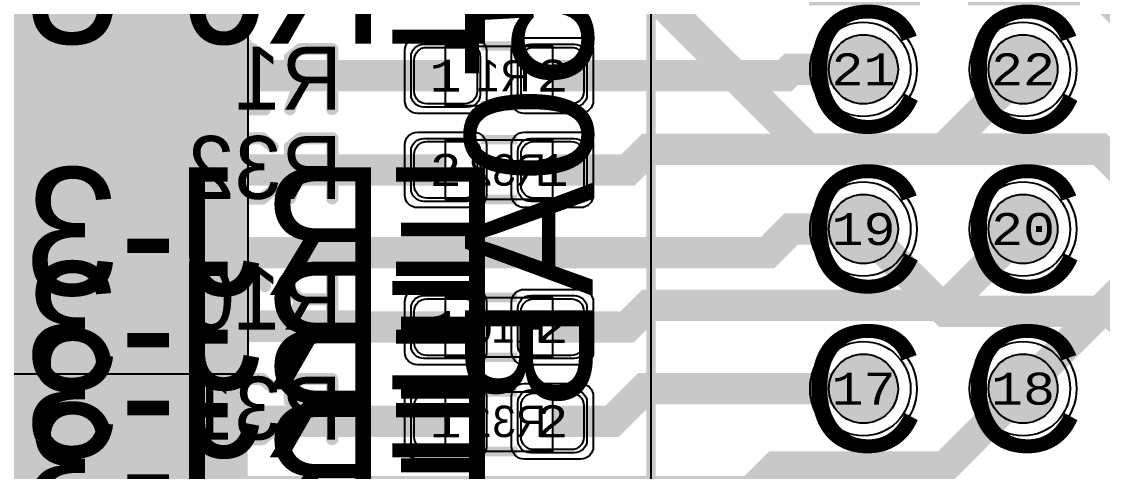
# Model space of a CAD drawing. Extents: x -2 to 260, y -54 to 137.
# Drawn here: x 217.65 to 234.85, y 27.7 to 34.86 of the extents above; entities that cross this region are included whole.
import ezdxf
from ezdxf.enums import TextEntityAlignment as Align

# ---------------------------------------------------------------- set-up
doc = ezdxf.new("R2010")
doc.units = 0
doc.header["$MEASUREMENT"] = 0
for name, color, linetype in [('ASSEMBLY_OUTLINES_BTM', 191, 'CONTINUOUS'), ('ASSEMBLY_PART_NUMBERS_BTM', 191, 'CONTINUOUS'), ('ASSEMBLY_REF_DES_BTM', 191, 'CONTINUOUS'), ('DRILL_DRAWING', 21, 'CONTINUOUS'), ('GENERATED_SILKSCREEN_BTM', 255, 'CONTINUOUS'), ('PART_HOLES_LAYER_BOTTOM', 30, 'CONTINUOUS'), ('PART_HOLES_LAYER_TOP', 30, 'CONTINUOUS'), ('PART_PADS_LAYER_BOTTOM', 230, 'CONTINUOUS'), ('PART_PADS_LAYER_TOP', 150, 'CONTINUOUS'), ('PART_PADS_SMD_BTM', 230, 'CONTINUOUS'), ('PIN_NUMBERS_BTM', 8, 'CONTINUOUS'), ('PIN_NUMBERS_TOP', 8, 'CONTINUOUS'), ('PLACEMENT_OUTLINES_BTM', 222, 'CONTINUOUS'), ('PLANE_DATA_LAYER_TOP', 150, 'CONTINUOUS'), ('PLANE_SHAPES_LAYER_TOP', 150, 'CONTINUOUS'), ('SILKSCREEN_OUTLINES_BTM', 211, 'CONTINUOUS'), ('SILKSCREEN_REF_DES_BTM', 211, 'CONTINUOUS'), ('SOLDERMASK_PADS_BTM', 102, 'CONTINUOUS'), ('SOLDERMASK_PADS_TOP', 102, 'CONTINUOUS'), ('SOLDERPASTE_PADS_BTM', 254, 'CONTINUOUS'), ('TRACES_LAYER_BOTTOM', 230, 'CONTINUOUS'), ('TRACES_LAYER_TOP', 150, 'CONTINUOUS')]:
    doc.layers.add(name, color=color, linetype=linetype)
doc.styles.add('COURIER_NEW', font='COUR.TTF')
doc.styles.add('VERIBEST_GERBER_0', font='txt')

msp = doc.modelspace()

# ---------------------------------------------------------------- hatches: boundary and pattern name
at = {"layer": 'PART_HOLES_LAYER_BOTTOM'}
h = msp.add_hatch(color=256, dxfattribs=at)
edge = h.paths.add_edge_path()
edge.add_arc((231.05, 34.1), 0.55, 0, 360)
h = msp.add_hatch(color=256, dxfattribs=at)
edge = h.paths.add_edge_path()
edge.add_arc((233.59, 34.1), 0.55, 0, 360)
h = msp.add_hatch(color=256, dxfattribs=at)
edge = h.paths.add_edge_path()
edge.add_arc((231.05, 31.56), 0.55, 0, 360)
h = msp.add_hatch(color=256, dxfattribs=at)
edge = h.paths.add_edge_path()
edge.add_arc((233.59, 31.56), 0.55, 0, 360)
h = msp.add_hatch(color=256, dxfattribs=at)
edge = h.paths.add_edge_path()
edge.add_arc((231.05, 29.02), 0.55, 0, 360)
h = msp.add_hatch(color=256, dxfattribs=at)
edge = h.paths.add_edge_path()
edge.add_arc((233.59, 29.02), 0.55, 0, 360)
at = {"layer": 'PART_HOLES_LAYER_TOP'}
h = msp.add_hatch(color=256, dxfattribs=at)
edge = h.paths.add_edge_path()
edge.add_arc((231.05, 34.1), 0.55, 0, 360)
h = msp.add_hatch(color=256, dxfattribs=at)
edge = h.paths.add_edge_path()
edge.add_arc((233.59, 34.1), 0.55, 0, 360)
h = msp.add_hatch(color=256, dxfattribs=at)
edge = h.paths.add_edge_path()
edge.add_arc((231.05, 31.56), 0.55, 0, 360)
h = msp.add_hatch(color=256, dxfattribs=at)
edge = h.paths.add_edge_path()
edge.add_arc((233.59, 31.56), 0.55, 0, 360)
h = msp.add_hatch(color=256, dxfattribs=at)
edge = h.paths.add_edge_path()
edge.add_arc((231.05, 29.02), 0.55, 0, 360)
h = msp.add_hatch(color=256, dxfattribs=at)
edge = h.paths.add_edge_path()
edge.add_arc((233.59, 29.02), 0.55, 0, 360)
at = {"layer": 'PLANE_DATA_LAYER_TOP'}
h = msp.add_hatch(color=256, dxfattribs=at)
h.paths.add_polyline_path([(229.75, 50.218438), (229.749998, 49.03156), (229.749998, 49.031559, -0.198909956), (229.72768, 48.977678), (229.272322, 48.52232, -0.198913366), (229.21844, 48.500002), (222.000004, 48.5, 0.207684346), (221.999998, 48.499998), (221.250002, 47.750002), (221.25, 47.749996), (221.25, 1.0762, -0.414213562), (221.1738, 1), (217.3262, 1, -0.414213562), (217.25, 1.0762), (217.25, 14.249996), (217.249997, 14.250001), (214.000002, 17.499998, 0.207684346), (213.999996, 17.5), (209.250004, 17.5, 0.207684346), (209.249998, 17.499998), (202.522322, 10.77232, -0.198913366), (202.46844, 10.750002), (188.250004, 10.75, 0.207684346), (188.249998, 10.749998), (184.000002, 6.500002), (184, 6.499996), (184, 1.0762, -0.414213562), (183.9238, 1), (124.3262, 1, -0.414213562), (124.25, 1.0762), (124.25, 6.999996), (124.249997, 7.000001), (121.250002, 9.999998, 0.207684346), (121.249996, 10), (95.250004, 10, 0.207684346), (95.249998, 9.999998), (92.500002, 7.250002), (92.5, 7.249996), (92.5, 1.0762, -0.414213562), (92.4238, 1), (71.8262, 1, -0.414213562), (71.75, 1.0762), (71.75, 7.499996), (71.749997, 7.500001), (69.250002, 9.999998, 0.207684346), (69.249996, 10), (63.250004, 10, 0.207684346), (63.249998, 9.999998), (60.750002, 7.500002), (60.75, 7.499996), (60.75, 1.0762, -0.414213562), (60.6738, 1), (40.0762, 1, -0.414213562), (40, 1.0762), (40, 7.749996), (39.999997, 7.750001), (37.750002, 9.999998, 0.207684346), (37.749996, 10), (33.000004, 10, 0.207684346), (32.999998, 9.999998), (30.750002, 7.750002), (30.75, 7.749996), (30.75, 1.0762, -0.414213562), (30.6738, 1), (11.0762, 1, -0.414213562), (11, 1.0762), (11, 7.999996), (10.999997, 8.000001), (8.250002, 10.749998, 0.207684346), (8.249996, 10.75), (1.3262, 10.75, -0.414213562), (1.25, 10.8262), (1.25, 24.9238, -0.414213562), (1.3262, 25), (16.293644, 25), (69.798438, 24.999998), (75.21844, 24.999998, -0.198913366), (75.272322, 24.97768), (76.72768, 23.522322, -0.198909956), (76.749998, 23.468441), (76.749998, 23.46844), (76.75, 13.500004), (76.750003, 13.499999), (79.499998, 10.750002, 0.207684346), (79.500004, 10.75), (160.499996, 10.75, 0.207684346), (160.500002, 10.750002), (165.999998, 16.249998), (166, 16.250004), (166, 19.749996), (165.999997, 19.750001), (161.000002, 24.749998, 0.207684346), (160.999996, 24.75), (130.750004, 24.75, 0.207684346), (130.749998, 24.749998), (129.000002, 23.000002), (129, 22.999996), (128.999998, 21.03156), (128.999998, 21.031559, -0.198909956), (128.97768, 20.977678), (128.272322, 20.27232, -0.198913366), (128.21844, 20.250002), (120.53156, 20.250002, -0.198913366), (120.477678, 20.27232), (119.77232, 20.977678, -0.198909956), (119.750002, 21.031559), (119.750002, 21.03156), (119.75, 22.999996), (119.749997, 23.000001), (118.000002, 24.749998, 0.207684346), (117.999996, 24.75), (104.03156, 24.750002, -0.198913366), (103.977678, 24.77232), (102.02232, 26.727678, -0.198909956), (102.000002, 26.781559), (102.000002, 36.718441, -0.198909956), (102.02232, 36.772322), (105.227678, 39.97768, -0.198913366), (105.28156, 39.999998), (112.674345, 40, -0.410029908), (112.750537, 39.92489, 0.985798357), (123.249463, 39.92489, -0.410029908), (123.325655, 40), (145.749996, 40, 0.207684346), (145.750002, 40.000002), (151.727678, 45.97768, -0.198913366), (151.78156, 45.999998), (184.852185, 45.999999), (207.1738, 46, -0.414213562), (207.25, 45.9238), (207.25, 26.000004), (207.250003, 25.999999), (208.999998, 24.250002, 0.207684346), (209.000004, 24.25), (213.749996, 24.25, 0.207684346), (213.750002, 24.250002), (214.249998, 24.749998), (214.25, 24.750004), (214.25, 26.749996), (214.249997, 26.750001), (210.77232, 30.227678, -0.198909956), (210.750002, 30.281559), (210.750002, 45.968441, -0.198909956), (210.77232, 46.022322), (215.477678, 50.72768, -0.198913366), (215.53156, 50.749998), (229.21844, 50.749998, -0.198913366), (229.272322, 50.72768), (229.727682, 50.27232, -0.198909956), (229.75, 50.218439)], flags=0)
h.paths.add_polyline_path([(27.567765, 10.750006, 0.055267203), (27.706356, 12.000003, 1), (16.293644, 12.000003, 0.055267203), (16.432235, 10.750006), (16.432236, 10.750002, -0.095035575), (16.443819, 10.723735, 0.033178105), (16.661459, 10.000006), (16.66146, 10.000004, 0.216609195), (16.661465, 9.999999, -0.245306694), (16.714475, 9.953482, 0.685149888), (27.285525, 9.953482, -0.245306694), (27.338535, 9.999999, 0.216609195), (27.33854, 10.000004), (27.338541, 10.000006, 0.033178105), (27.556181, 10.723735, -0.095035575), (27.567764, 10.750002)], flags=0)
h.paths.add_polyline_path([(69.798438, 17.75, -1), (76.201562, 17.75, -1)], flags=0)
h.paths.add_polyline_path([(104.957479, 32.444911, 4.820087758), (104.042521, 32.444911, -0.656361766), (104.042521, 32.305089, 0.65636257), (104.042521, 30.194911, -0.656361766), (104.042521, 30.055089, 4.820087758), (104.957479, 30.055089, -0.656361766), (104.957479, 30.194911, 0.65636257), (104.957479, 32.305089, -0.656361766)], flags=0)
h.paths.add_polyline_path([(120.46, 21.81, -1), (123.16, 21.81, -1)], flags=0)
h.paths.add_polyline_path([(125.54, 21.81, -1), (128.24, 21.81, -1)], flags=0)
h.paths.add_polyline_path([(132.5, 30, -1), (141.5, 30, -1)], flags=0)
h.paths.add_polyline_path([(184.852185, 40, -1), (195.147815, 40, -1)], flags=0)
at = {"layer": 'PLANE_SHAPES_LAYER_TOP'}
msp.add_hatch(color=256, dxfattribs=at).paths.add_polyline_path([(221.25, 29.25), (211.75, 29.25), (210.75, 30.25), (210.75, 46), (215.5, 50.75), (221.25, 50.75)], flags=0)

# ---------------------------------------------------------------- linework, layer by layer
at = {"layer": 'ASSEMBLY_OUTLINES_BTM'}
for points in [[(227.67, 3.7), (227.67, 54.7), (236.97, 54.7), (236.97, 3.7)], [(224.4, 33.52), (224.4, 34.47), (226.1, 34.47), (226.1, 33.52)], [(224.4, 32.03), (224.4, 32.98), (226.1, 32.98), (226.1, 32.03)], [(224.4, 29.52), (224.4, 30.47), (226.1, 30.47), (226.1, 29.52)], [(224.4, 28.02), (224.4, 28.97), (226.1, 28.97), (226.1, 28.02)]]:
    msp.add_lwpolyline(points, close=True, dxfattribs=at)
at = {"layer": 'GENERATED_SILKSCREEN_BTM', "const_width": 0.15}
msp.add_lwpolyline([(227.67, 3.7), (227.67, 54.7), (236.97, 54.7), (236.97, 3.7)], close=True, dxfattribs=at)
for points in [[(221.5265, 33.484), (221.5345, 33.482), (221.5395, 33.478), (221.5415, 33.471), (221.5425, 33.463), (221.5415, 33.456), (221.5395, 33.449), (221.5345, 33.444), (221.5265, 33.443), (221.1365, 33.443), (221.1295, 33.444), (221.1235, 33.449), (221.1205, 33.456), (221.1195, 33.463), (221.1205, 33.471), (221.1235, 33.478), (221.1295, 33.482), (221.1365, 33.484), (221.3125, 33.484), (221.3125, 34.423), (221.3135, 34.43), (221.3165, 34.435), (221.3215, 34.438), (221.3285, 34.439), (221.3335, 34.44), (221.3385, 34.44), (221.3425, 34.438), (221.3465, 34.434), (221.5415, 34.16), (221.5435, 34.156), (221.5445, 34.153), (221.5445, 34.146), (221.5415, 34.14), (221.5365, 34.135), (221.5305, 34.131), (221.5235, 34.129), (221.5195, 34.129), (221.5165, 34.13), (221.5115, 34.136), (221.3515, 34.36), (221.3515, 33.484), (221.5265, 33.484)], [(221.9075, 34.063), (221.9045, 34.065), (221.9035, 34.07), (221.9015, 34.075), (221.9005, 34.08), (221.9005, 34.286), (221.9015, 34.291), (221.9035, 34.294), (221.9035, 34.297), (221.9045, 34.298), (221.9065, 34.299), (221.9075, 34.301), (222.0775, 34.439), (222.0825, 34.441), (222.0865, 34.442), (222.0905, 34.443), (222.5945, 34.443), (222.6035, 34.441), (222.6095, 34.436), (222.6145, 34.43), (222.6165, 34.423), (222.6165, 33.463), (222.6145, 33.455), (222.6095, 33.45), (222.6035, 33.447), (222.5965, 33.446), (222.5885, 33.447), (222.5815, 33.45), (222.5765, 33.455), (222.5745, 33.463), (222.5745, 33.923), (222.1045, 33.923), (221.9405, 33.457), (221.9365, 33.45), (221.9295, 33.446), (221.9225, 33.445), (221.9155, 33.447), (221.9095, 33.45), (221.9045, 33.455), (221.9025, 33.462), (221.9035, 33.47), (222.0675, 33.936), (221.9075, 34.063)], [(222.5745, 34.402), (222.0965, 34.402), (221.9405, 34.276), (221.9405, 34.09), (222.0965, 33.963), (222.5745, 33.963), (222.5745, 34.402)], [(220.1865, 33.019), (220.0185, 32.882), (220.0155, 32.877), (220.0145, 32.873), (220.0125, 32.87), (220.0115, 32.866), (220.0115, 32.729), (220.0125, 32.725), (220.0145, 32.719), (220.0155, 32.714), (220.0185, 32.712), (220.6845, 32.171), (220.6845, 32.064), (220.0315, 32.064), (220.0245, 32.062), (220.0185, 32.058), (220.0155, 32.051), (220.0145, 32.043), (220.0155, 32.036), (220.0185, 32.029), (220.0245, 32.025), (220.0315, 32.023), (220.7055, 32.023), (220.7135, 32.025), (220.7185, 32.03), (220.7235, 32.035), (220.7255, 32.043), (220.7255, 32.18), (220.7245, 32.183), (220.7225, 32.19), (220.7205, 32.193), (220.7195, 32.195), (220.7165, 32.197), (220.0515, 32.739), (220.0515, 32.856), (220.2075, 32.982), (220.5305, 32.982), (220.6935, 32.849), (220.7005, 32.847), (220.7075, 32.848), (220.7135, 32.851), (220.7185, 32.857), (220.7215, 32.863), (220.7225, 32.87), (220.7215, 32.877), (220.7195, 32.88), (220.7165, 32.882), (220.5485, 33.019), (220.5445, 33.02), (220.5425, 33.021), (220.5405, 33.022), (220.5365, 33.023), (220.1995, 33.023), (220.1955, 33.022), (220.1935, 33.021), (220.1905, 33.02), (220.1865, 33.019)], [(221.4935, 32.027), (221.6625, 32.164), (221.6655, 32.166), (221.6675, 32.169), (221.6685, 32.172), (221.6685, 32.175), (221.6675, 32.182), (221.6635, 32.189), (221.6585, 32.194), (221.6525, 32.198), (221.6455, 32.199), (221.6385, 32.197), (221.4755, 32.064), (221.1525, 32.064), (220.9965, 32.19), (220.9965, 32.376), (221.1505, 32.503), (221.3165, 32.503), (221.3245, 32.505), (221.3295, 32.509), (221.3325, 32.516), (221.3335, 32.523), (221.3325, 32.53), (221.3295, 32.536), (221.3245, 32.541), (221.3165, 32.543), (221.1505, 32.543), (220.9965, 32.67), (220.9965, 32.856), (221.1525, 32.982), (221.4755, 32.982), (221.6385, 32.849), (221.6455, 32.847), (221.6525, 32.848), (221.6585, 32.851), (221.6635, 32.857), (221.6675, 32.863), (221.6685, 32.87), (221.6685, 32.874), (221.6675, 32.877), (221.6655, 32.88), (221.6625, 32.882), (221.4935, 33.019), (221.4905, 33.02), (221.4875, 33.021), (221.4865, 33.022), (221.4825, 33.023), (221.1455, 33.023), (221.1405, 33.022), (221.1385, 33.021), (221.1365, 33.02), (221.1325, 33.019), (220.9635, 32.882), (220.9605, 32.877), (220.9595, 32.873), (220.9575, 32.87), (220.9565, 32.866), (220.9565, 32.66), (220.9575, 32.657), (220.9595, 32.65), (220.9605, 32.645), (220.9635, 32.643), (221.1105, 32.523), (220.9635, 32.403), (220.9625, 32.401), (220.9605, 32.399), (220.9595, 32.398), (220.9595, 32.396), (220.9575, 32.389), (220.9565, 32.386), (220.9565, 32.18), (220.9575, 32.175), (220.9595, 32.171), (220.9605, 32.167), (220.9635, 32.164), (221.1325, 32.027), (221.1365, 32.025), (221.1375, 32.024), (221.1405, 32.024), (221.1415, 32.023), (221.1425, 32.023), (221.1455, 32.023), (221.4825, 32.023), (221.4865, 32.024), (221.4905, 32.025), (221.4935, 32.027)], [(221.9075, 32.643), (221.9045, 32.645), (221.9035, 32.65), (221.9015, 32.655), (221.9005, 32.66), (221.9005, 32.866), (221.9015, 32.871), (221.9035, 32.874), (221.9035, 32.877), (221.9045, 32.878), (221.9065, 32.879), (221.9075, 32.881), (222.0775, 33.019), (222.0825, 33.021), (222.0865, 33.022), (222.0905, 33.023), (222.5945, 33.023), (222.6035, 33.021), (222.6095, 33.016), (222.6145, 33.01), (222.6165, 33.003), (222.6165, 32.043), (222.6145, 32.035), (222.6095, 32.03), (222.6035, 32.027), (222.5965, 32.026), (222.5885, 32.027), (222.5815, 32.03), (222.5765, 32.035), (222.5745, 32.043), (222.5745, 32.503), (222.1045, 32.503), (221.9405, 32.037), (221.9365, 32.03), (221.9295, 32.026), (221.9225, 32.025), (221.9155, 32.027), (221.9095, 32.03), (221.9045, 32.035), (221.9025, 32.042), (221.9035, 32.05), (222.0675, 32.516), (221.9075, 32.643)], [(222.5745, 32.982), (222.0965, 32.982), (221.9405, 32.856), (221.9405, 32.67), (222.0965, 32.543), (222.5745, 32.543), (222.5745, 32.982)], [(220.751, 30.802), (220.583, 30.939), (220.579, 30.94), (220.577, 30.941), (220.575, 30.942), (220.571, 30.943), (220.234, 30.943), (220.23, 30.942), (220.228, 30.941), (220.225, 30.94), (220.221, 30.939), (220.053, 30.802), (220.05, 30.797), (220.049, 30.793), (220.047, 30.79), (220.046, 30.786), (220.046, 30.1), (220.047, 30.097), (220.049, 30.09), (220.05, 30.088), (220.053, 30.084), (220.221, 29.947), (220.225, 29.946), (220.228, 29.945), (220.229, 29.944), (220.231, 29.943), (220.234, 29.943), (220.571, 29.943), (220.575, 29.944), (220.579, 29.945), (220.583, 29.947), (220.751, 30.084), (220.754, 30.086), (220.755, 30.087), (220.757, 30.09), (220.759, 30.097), (220.76, 30.1), (220.76, 30.786), (220.759, 30.79), (220.757, 30.793), (220.756, 30.797), (220.751, 30.802)], [(220.719, 30.776), (220.719, 30.11), (220.66, 30.06), (220.176, 30.849), (220.242, 30.902), (220.565, 30.902), (220.719, 30.776)], [(221.526, 29.984), (221.534, 29.982), (221.539, 29.978), (221.541, 29.971), (221.542, 29.963), (221.541, 29.956), (221.539, 29.949), (221.534, 29.944), (221.526, 29.943), (221.136, 29.943), (221.129, 29.944), (221.123, 29.949), (221.12, 29.956), (221.119, 29.963), (221.12, 29.971), (221.123, 29.978), (221.129, 29.982), (221.136, 29.984), (221.312, 29.984), (221.312, 30.923), (221.313, 30.93), (221.316, 30.935), (221.321, 30.938), (221.328, 30.939), (221.333, 30.94), (221.338, 30.94), (221.342, 30.938), (221.346, 30.934), (221.541, 30.66), (221.543, 30.656), (221.544, 30.653), (221.544, 30.646), (221.541, 30.64), (221.536, 30.635), (221.53, 30.631), (221.523, 30.629), (221.519, 30.629), (221.516, 30.63), (221.511, 30.636), (221.351, 30.86), (221.351, 29.984), (221.526, 29.984)], [(221.907, 30.563), (221.904, 30.565), (221.903, 30.57), (221.901, 30.575), (221.9, 30.58), (221.9, 30.786), (221.901, 30.791), (221.903, 30.794), (221.903, 30.797), (221.904, 30.798), (221.906, 30.799), (221.907, 30.801), (222.077, 30.939), (222.082, 30.941), (222.086, 30.942), (222.09, 30.943), (222.594, 30.943), (222.603, 30.941), (222.609, 30.936), (222.614, 30.93), (222.616, 30.923), (222.616, 29.963), (222.614, 29.955), (222.609, 29.95), (222.603, 29.947), (222.596, 29.946), (222.588, 29.947), (222.581, 29.95), (222.576, 29.955), (222.574, 29.963), (222.574, 30.423), (222.104, 30.423), (221.94, 29.957), (221.936, 29.95), (221.929, 29.946), (221.922, 29.945), (221.915, 29.947), (221.909, 29.95), (221.904, 29.955), (221.902, 29.962), (221.903, 29.97), (222.067, 30.436), (221.907, 30.563)], [(222.574, 30.902), (222.096, 30.902), (221.94, 30.776), (221.94, 30.59), (222.096, 30.463), (222.574, 30.463), (222.574, 30.902)], [(220.628, 30.034), (220.565, 29.984), (220.242, 29.984), (220.086, 30.11), (220.086, 30.776), (220.145, 30.823), (220.628, 30.034)], [(220.581, 28.234), (220.589, 28.232), (220.594, 28.228), (220.596, 28.221), (220.597, 28.213), (220.596, 28.206), (220.594, 28.199), (220.589, 28.194), (220.581, 28.193), (220.191, 28.193), (220.184, 28.194), (220.178, 28.199), (220.175, 28.206), (220.174, 28.213), (220.175, 28.221), (220.178, 28.228), (220.184, 28.232), (220.191, 28.234), (220.367, 28.234), (220.367, 29.173), (220.368, 29.18), (220.371, 29.185), (220.376, 29.188), (220.383, 29.189), (220.388, 29.19), (220.393, 29.19), (220.397, 29.188), (220.401, 29.184), (220.596, 28.91), (220.598, 28.906), (220.599, 28.903), (220.599, 28.896), (220.596, 28.89), (220.591, 28.885), (220.585, 28.881), (220.578, 28.879), (220.574, 28.879), (220.571, 28.88), (220.566, 28.886), (220.406, 29.11), (220.406, 28.234), (220.581, 28.234)], [(221.493, 28.197), (221.662, 28.334), (221.665, 28.336), (221.667, 28.339), (221.668, 28.342), (221.668, 28.345), (221.667, 28.352), (221.663, 28.359), (221.658, 28.364), (221.652, 28.368), (221.645, 28.369), (221.638, 28.367), (221.475, 28.234), (221.152, 28.234), (220.996, 28.36), (220.996, 28.546), (221.15, 28.673), (221.316, 28.673), (221.324, 28.675), (221.329, 28.679), (221.332, 28.686), (221.333, 28.693), (221.332, 28.7), (221.329, 28.706), (221.324, 28.711), (221.316, 28.713), (221.15, 28.713), (220.996, 28.84), (220.996, 29.026), (221.152, 29.152), (221.475, 29.152), (221.638, 29.019), (221.645, 29.017), (221.652, 29.018), (221.658, 29.021), (221.663, 29.027), (221.667, 29.033), (221.668, 29.04), (221.668, 29.044), (221.667, 29.047), (221.665, 29.05), (221.662, 29.052), (221.493, 29.189), (221.49, 29.19), (221.487, 29.191), (221.486, 29.192), (221.482, 29.193), (221.145, 29.193), (221.14, 29.192), (221.138, 29.191), (221.136, 29.19), (221.132, 29.189), (220.963, 29.052), (220.96, 29.047), (220.959, 29.043), (220.957, 29.04), (220.956, 29.036), (220.956, 28.83), (220.957, 28.827), (220.959, 28.82), (220.96, 28.815), (220.963, 28.813), (221.11, 28.693), (220.963, 28.573), (220.962, 28.571), (220.96, 28.569), (220.959, 28.568), (220.959, 28.566), (220.957, 28.559), (220.956, 28.556), (220.956, 28.35), (220.957, 28.345), (220.959, 28.341), (220.96, 28.337), (220.963, 28.334), (221.132, 28.197), (221.136, 28.195), (221.137, 28.194), (221.14, 28.194), (221.141, 28.193), (221.142, 28.193), (221.145, 28.193), (221.482, 28.193), (221.486, 28.194), (221.49, 28.195), (221.493, 28.197)], [(221.907, 28.813), (221.904, 28.815), (221.903, 28.82), (221.901, 28.825), (221.9, 28.83), (221.9, 29.036), (221.901, 29.041), (221.903, 29.044), (221.903, 29.047), (221.904, 29.048), (221.906, 29.049), (221.907, 29.051), (222.077, 29.189), (222.082, 29.191), (222.086, 29.192), (222.09, 29.193), (222.594, 29.193), (222.603, 29.191), (222.609, 29.186), (222.614, 29.18), (222.616, 29.173), (222.616, 28.213), (222.614, 28.205), (222.609, 28.2), (222.603, 28.197), (222.596, 28.196), (222.588, 28.197), (222.581, 28.2), (222.576, 28.205), (222.574, 28.213), (222.574, 28.673), (222.104, 28.673), (221.94, 28.207), (221.936, 28.2), (221.929, 28.196), (221.922, 28.195), (221.915, 28.197), (221.909, 28.2), (221.904, 28.205), (221.902, 28.212), (221.903, 28.22), (222.067, 28.686), (221.907, 28.813)], [(222.574, 29.152), (222.096, 29.152), (221.94, 29.026), (221.94, 28.84), (222.096, 28.713), (222.574, 28.713), (222.574, 29.152)]]:
    msp.add_lwpolyline(points, dxfattribs=at)
for points in [[(225.533844, 34.470005, 0.000011642), (225.533836, 34.469995), (224.966164, 34.469995, 0.000011642), (224.966156, 34.470005), (225.533844, 34.470005)], [(225.542098, 33.519995), (224.957902, 33.519995, 0.000012231), (224.957911, 33.520005), (225.542089, 33.520005, 0.000012231), (225.542098, 33.519995)], [(225.542098, 32.980005, 0.000012231), (225.542089, 32.979995), (224.957911, 32.979995, 0.000012231), (224.957902, 32.980005), (225.542098, 32.980005)], [(225.533844, 32.029995), (224.966156, 32.029995, 0.000011642), (224.966164, 32.030005), (225.533836, 32.030005, 0.000011642), (225.533844, 32.029995)], [(225.533844, 30.470005, 0.000011642), (225.533836, 30.469995), (224.966164, 30.469995, 0.000011642), (224.966156, 30.470005), (225.533844, 30.470005)], [(225.542098, 29.519995), (224.957902, 29.519995, 0.000012231), (224.957911, 29.520005), (225.542089, 29.520005, 0.000012231), (225.542098, 29.519995)], [(225.533844, 28.970005, 0.000011642), (225.533836, 28.969995), (224.966164, 28.969995, 0.000011642), (224.966156, 28.970005), (225.533844, 28.970005)], [(225.542098, 28.019995), (224.957902, 28.019995, 0.000012231), (224.957911, 28.020005), (225.542089, 28.020005, 0.000012231), (225.542098, 28.019995)]]:
    msp.add_lwpolyline(points, format="xyb", dxfattribs=at)
at = {"layer": 'PART_HOLES_LAYER_BOTTOM'}
for centre in [(231.05, 34.1), (233.59, 34.1), (231.05, 31.56), (233.59, 31.56), (231.05, 29.02), (233.59, 29.02)]:
    msp.add_circle(centre, 0.55, dxfattribs=at)
at = {"layer": 'PART_HOLES_LAYER_TOP'}
for centre in [(231.05, 34.1), (233.59, 34.1), (231.05, 31.56), (233.59, 31.56), (231.05, 29.02), (233.59, 29.02)]:
    msp.add_circle(centre, 0.55, dxfattribs=at)
at = {"layer": 'PART_PADS_LAYER_BOTTOM'}
for centre in [(231.05, 34.1), (233.59, 34.1), (231.05, 31.56), (233.59, 31.56), (231.05, 29.02), (233.59, 29.02)]:
    msp.add_circle(centre, 0.75, dxfattribs=at)
at = {"layer": 'PART_PADS_LAYER_TOP'}
for centre in [(231.05, 34.1), (233.59, 34.1), (231.05, 31.56), (233.59, 31.56), (231.05, 29.02), (233.59, 29.02)]:
    msp.add_circle(centre, 0.75, dxfattribs=at)
at = {"layer": 'PART_PADS_SMD_BTM'}
for points in [[(223.85, 34.3, -0.414213562), (224.05, 34.5), (224.75, 34.5, -0.414213562), (224.95, 34.3), (224.95, 33.7, -0.414213562), (224.75, 33.5), (224.05, 33.5, -0.414213562), (223.85, 33.7)], [(225.55, 34.3, -0.414213562), (225.75, 34.5), (226.45, 34.5, -0.414213562), (226.65, 34.3), (226.65, 33.7, -0.414213562), (226.45, 33.5), (225.75, 33.5, -0.414213562), (225.55, 33.7)], [(224.95, 32.2, -0.414213562), (224.75, 32), (224.05, 32, -0.414213562), (223.85, 32.2), (223.85, 32.8, -0.414213562), (224.05, 33), (224.75, 33, -0.414213562), (224.95, 32.8)], [(226.65, 32.2, -0.414213562), (226.45, 32), (225.75, 32, -0.414213562), (225.55, 32.2), (225.55, 32.8, -0.414213562), (225.75, 33), (226.45, 33, -0.414213562), (226.65, 32.8)], [(223.85, 30.3, -0.414213562), (224.05, 30.5), (224.75, 30.5, -0.414213562), (224.95, 30.3), (224.95, 29.7, -0.414213562), (224.75, 29.5), (224.05, 29.5, -0.414213562), (223.85, 29.7)], [(225.55, 30.3, -0.414213562), (225.75, 30.5), (226.45, 30.5, -0.414213562), (226.65, 30.3), (226.65, 29.7, -0.414213562), (226.45, 29.5), (225.75, 29.5, -0.414213562), (225.55, 29.7)], [(223.85, 28.8, -0.414213562), (224.05, 29), (224.75, 29, -0.414213562), (224.95, 28.8), (224.95, 28.2, -0.414213562), (224.75, 28), (224.05, 28, -0.414213562), (223.85, 28.2)], [(225.55, 28.8, -0.414213562), (225.75, 29), (226.45, 29, -0.414213562), (226.65, 28.8), (226.65, 28.2, -0.414213562), (226.45, 28), (225.75, 28, -0.414213562), (225.55, 28.2)]]:
    msp.add_lwpolyline(points, format="xyb", close=True, dxfattribs=at)
at = {"layer": 'PLACEMENT_OUTLINES_BTM'}
for points in [[(227.67, 3.7), (227.67, 54.7), (236.97, 54.7), (236.97, 3.7)], [(224.4, 33.52), (224.4, 34.47), (226.1, 34.47), (226.1, 33.52)], [(224.4, 32.03), (224.4, 32.98), (226.1, 32.98), (226.1, 32.03)], [(224.4, 29.52), (224.4, 30.47), (226.1, 30.47), (226.1, 29.52)], [(224.4, 28.02), (224.4, 28.97), (226.1, 28.97), (226.1, 28.02)]]:
    msp.add_lwpolyline(points, close=True, dxfattribs=at)
at = {"layer": 'PLANE_SHAPES_LAYER_TOP'}
msp.add_lwpolyline([(221.25, 29.25), (211.75, 29.25), (210.75, 30.25), (210.75, 46), (215.5, 50.75), (221.25, 50.75)], close=True, dxfattribs=at)
msp.add_solid([(214.25, 24.25), (221.25, 24.25), (214.25, 29.25), (221.25, 29.25)], dxfattribs=at)
at = {"layer": 'SILKSCREEN_OUTLINES_BTM'}
for points in [[(227.67, 3.7), (227.67, 54.7), (236.97, 54.7), (236.97, 3.7)], [(224.4, 33.52), (224.4, 34.47), (226.1, 34.47), (226.1, 33.52)], [(224.4, 32.03), (224.4, 32.98), (226.1, 32.98), (226.1, 32.03)], [(224.4, 29.52), (224.4, 30.47), (226.1, 30.47), (226.1, 29.52)], [(224.4, 28.02), (224.4, 28.97), (226.1, 28.97), (226.1, 28.02)]]:
    msp.add_lwpolyline(points, close=True, dxfattribs=at)
at = {"layer": 'SOLDERMASK_PADS_BTM'}
for points in [[(223.75, 34.4, -0.414213562), (223.95, 34.6), (224.85, 34.6, -0.414213562), (225.05, 34.4), (225.05, 33.6, -0.414213562), (224.85, 33.4), (223.95, 33.4, -0.414213562), (223.75, 33.6)], [(225.45, 34.4, -0.414213562), (225.65, 34.6), (226.55, 34.6, -0.414213562), (226.75, 34.4), (226.75, 33.6, -0.414213562), (226.55, 33.4), (225.65, 33.4, -0.414213562), (225.45, 33.6)], [(225.05, 32.1, -0.414213562), (224.85, 31.9), (223.95, 31.9, -0.414213562), (223.75, 32.1), (223.75, 32.9, -0.414213562), (223.95, 33.1), (224.85, 33.1, -0.414213562), (225.05, 32.9)], [(226.75, 32.1, -0.414213562), (226.55, 31.9), (225.65, 31.9, -0.414213562), (225.45, 32.1), (225.45, 32.9, -0.414213562), (225.65, 33.1), (226.55, 33.1, -0.414213562), (226.75, 32.9)], [(223.75, 30.4, -0.414213562), (223.95, 30.6), (224.85, 30.6, -0.414213562), (225.05, 30.4), (225.05, 29.6, -0.414213562), (224.85, 29.4), (223.95, 29.4, -0.414213562), (223.75, 29.6)], [(225.45, 30.4, -0.414213562), (225.65, 30.6), (226.55, 30.6, -0.414213562), (226.75, 30.4), (226.75, 29.6, -0.414213562), (226.55, 29.4), (225.65, 29.4, -0.414213562), (225.45, 29.6)], [(223.75, 28.9, -0.414213562), (223.95, 29.1), (224.85, 29.1, -0.414213562), (225.05, 28.9), (225.05, 28.1, -0.414213562), (224.85, 27.9), (223.95, 27.9, -0.414213562), (223.75, 28.1)], [(225.45, 28.9, -0.414213562), (225.65, 29.1), (226.55, 29.1, -0.414213562), (226.75, 28.9), (226.75, 28.1, -0.414213562), (226.55, 27.9), (225.65, 27.9, -0.414213562), (225.45, 28.1)]]:
    msp.add_lwpolyline(points, format="xyb", close=True, dxfattribs=at)
for centre in [(231.05, 34.1), (233.59, 34.1), (231.05, 31.56), (233.59, 31.56), (231.05, 29.02), (233.59, 29.02)]:
    msp.add_circle(centre, 0.85, dxfattribs=at)
at = {"layer": 'SOLDERMASK_PADS_TOP'}
for centre in [(231.05, 34.1), (233.59, 34.1), (231.05, 31.56), (233.59, 31.56), (231.05, 29.02), (233.59, 29.02)]:
    msp.add_circle(centre, 0.85, dxfattribs=at)
at = {"layer": 'SOLDERPASTE_PADS_BTM'}
for points in [[(223.9, 34.25, -0.414213562), (224.1, 34.45), (224.7, 34.45, -0.414213562), (224.9, 34.25), (224.9, 33.75, -0.414213562), (224.7, 33.55), (224.1, 33.55, -0.414213562), (223.9, 33.75)], [(225.6, 34.25, -0.414213562), (225.8, 34.45), (226.4, 34.45, -0.414213562), (226.6, 34.25), (226.6, 33.75, -0.414213562), (226.4, 33.55), (225.8, 33.55, -0.414213562), (225.6, 33.75)], [(224.9, 32.25, -0.414213562), (224.7, 32.05), (224.1, 32.05, -0.414213562), (223.9, 32.25), (223.9, 32.75, -0.414213562), (224.1, 32.95), (224.7, 32.95, -0.414213562), (224.9, 32.75)], [(226.6, 32.25, -0.414213562), (226.4, 32.05), (225.8, 32.05, -0.414213562), (225.6, 32.25), (225.6, 32.75, -0.414213562), (225.8, 32.95), (226.4, 32.95, -0.414213562), (226.6, 32.75)], [(223.9, 30.25, -0.414213562), (224.1, 30.45), (224.7, 30.45, -0.414213562), (224.9, 30.25), (224.9, 29.75, -0.414213562), (224.7, 29.55), (224.1, 29.55, -0.414213562), (223.9, 29.75)], [(225.6, 30.25, -0.414213562), (225.8, 30.45), (226.4, 30.45, -0.414213562), (226.6, 30.25), (226.6, 29.75, -0.414213562), (226.4, 29.55), (225.8, 29.55, -0.414213562), (225.6, 29.75)], [(223.9, 28.75, -0.414213562), (224.1, 28.95), (224.7, 28.95, -0.414213562), (224.9, 28.75), (224.9, 28.25, -0.414213562), (224.7, 28.05), (224.1, 28.05, -0.414213562), (223.9, 28.25)], [(225.6, 28.75, -0.414213562), (225.8, 28.95), (226.4, 28.95, -0.414213562), (226.6, 28.75), (226.6, 28.25, -0.414213562), (226.4, 28.05), (225.8, 28.05, -0.414213562), (225.6, 28.25)]]:
    msp.add_lwpolyline(points, format="xyb", close=True, dxfattribs=at)
at = {"layer": 'TRACES_LAYER_BOTTOM', "const_width": 0.5}
for points in [[(233.59, 29.02), (238.805179, 34.235179), (238.805179, 53.699821), (233.275, 59.23), (231.5, 59.23)], [(224.4, 34), (199.792192, 34), (196.017336, 30.225144), (155.625144, 30.225144), (147.21, 21.81)], [(233.59, 34.1), (232.318682, 32.828682), (228.226511, 32.828682), (228.226509, 32.828684), (227.632108, 32.828684), (227.303424, 32.5), (226.1, 32.5)], [(226.1, 34), (229.8, 34), (229.9, 34.1), (231.05, 34.1)], [(224.4, 32.5), (199.404196, 32.5), (196.29532, 29.391124), (156.848474, 29.391124), (149.650489, 22.193139), (149.650489, 20.440489), (147.21, 18)], [(231.05, 31.56), (229.9, 31.56), (229.524499, 31.184499), (199.254115, 31.184499), (196.65125, 28.581634), (159.061634, 28.581634), (152.29, 21.81)], [(226.1, 30), (227.285266, 30), (227.632103, 30.346837), (232.376837, 30.346837), (233.59, 31.56)], [(224.4, 30), (223.078248, 30), (223.063551, 30.014697), (199.221088, 30.014697), (196.978535, 27.772144), (160.199625, 27.772144), (154.644217, 22.216736), (154.644217, 20.354217), (152.29, 18)], [(233.59, 29.02), (232.344115, 27.774115), (229.651435, 27.774115), (229.258595, 27.381275), (198.901822, 27.381275), (197.071581, 25.551034), (164.921034, 25.551034), (157.37, 18)], [(231.05, 29.02), (227.57, 29.02), (227.05, 28.5), (226.1, 28.5)], [(157.37, 21.81), (158.253884, 22.693884), (158.253884, 22.720769), (162.422179, 26.889064), (197.256518, 26.889064), (198.867454, 28.5), (224.4, 28.5)]]:
    msp.add_lwpolyline(points, dxfattribs=at)
at = {"layer": 'TRACES_LAYER_TOP', "const_width": 0.5}
for points in [[(223, 41.5), (223.742463, 40.757537), (224.387359, 40.757537), (229.774896, 35.37), (234.786455, 35.37), (238.726294, 31.430161), (238.726294, 23.723597), (243.449891, 19), (246.5, 19), (247.5, 18)], [(223, 40), (230.17, 32.83), (234.810502, 32.83), (237.50957, 30.130932), (237.50957, 23.572317), (243.081887, 18), (245.5, 18)], [(245.5, 16), (244.828248, 16.671752), (242.948858, 16.671752), (235.872127, 23.748483), (235.872127, 29.368662), (234.990129, 30.25066), (232.35934, 30.25066), (231.05, 31.56)]]:
    msp.add_lwpolyline(points, dxfattribs=at)

# ---------------------------------------------------------------- texts
at = {"layer": 'ASSEMBLY_PART_NUMBERS_BTM', "style": 'VERIBEST_GERBER_0', "text_generation_flag": 2}
msp.add_text('C3225X7S1H106M250AB', height=2.032, rotation=90, dxfattribs=at).set_placement((224.71, 60.25), align=Align.TOP_LEFT)
for p in [(225.25, 36.54), (225.25, 32.54), (225.25, 31.04), (225.25, 29.96), (225.25, 28.79)]:
    msp.add_text('ERJ-3EKF2000V', height=2.032, dxfattribs=at).set_placement(p, align=Align.TOP_LEFT)
at = {"layer": 'ASSEMBLY_REF_DES_BTM', "style": 'VERIBEST_GERBER_0', "text_generation_flag": 2}
for s, p in [('R1', (225.75, 34.25)), ('R32', (226, 32.75)), ('R10', (226, 30.25)), ('R31', (226, 28.75))]:
    msp.add_text(s, height=0.5, dxfattribs=at).set_placement(p, align=Align.TOP_LEFT)
at = {"layer": 'DRILL_DRAWING', "style": 'VERIBEST_GERBER_0'}
for p in [(231.05, 34.1), (233.59, 34.1), (231.05, 31.56), (233.59, 31.56), (231.05, 29.02), (233.59, 29.02)]:
    msp.add_text('C', height=2, dxfattribs=at).set_placement(p, align=Align.MIDDLE_CENTER)
at = {"layer": 'PIN_NUMBERS_BTM', "style": 'COURIER_NEW'}
for s, p in [('1', (224.4, 34)), ('2', (226.1, 34)), ('21', (231.05, 34.1)), ('22', (233.59, 34.1)), ('2', (224.4, 32.5)), ('1', (226.1, 32.5)), ('19', (231.05, 31.56)), ('20', (233.59, 31.56)), ('1', (224.4, 30)), ('2', (226.1, 30)), ('17', (231.05, 29.02)), ('18', (233.59, 29.02)), ('1', (224.4, 28.5)), ('2', (226.1, 28.5))]:
    msp.add_text(s, height=0.508, dxfattribs=at).set_placement(p, align=Align.MIDDLE_CENTER)
at = {"layer": 'PIN_NUMBERS_TOP', "style": 'COURIER_NEW'}
for s, p in [('1', (224.4, 34)), ('2', (226.1, 34)), ('21', (231.05, 34.1)), ('22', (233.59, 34.1)), ('2', (224.4, 32.5)), ('1', (226.1, 32.5)), ('19', (231.05, 31.56)), ('20', (233.59, 31.56)), ('1', (224.4, 30)), ('2', (226.1, 30)), ('17', (231.05, 29.02)), ('18', (233.59, 29.02)), ('1', (224.4, 28.5)), ('2', (226.1, 28.5))]:
    msp.add_text(s, height=0.508, dxfattribs=at).set_placement(p, align=Align.MIDDLE_CENTER)
at = {"layer": 'SILKSCREEN_REF_DES_BTM', "style": 'VERIBEST_GERBER_0', "text_generation_flag": 2}
for s, p in [('R1', (222.75, 34.46)), ('R32', (222.75, 33.04)), ('R10', (222.75, 30.96)), ('R31', (222.75, 29.21))]:
    msp.add_text(s, height=1, dxfattribs=at).set_placement(p, align=Align.TOP_LEFT)

doc.saveas('drawing.dxf')
